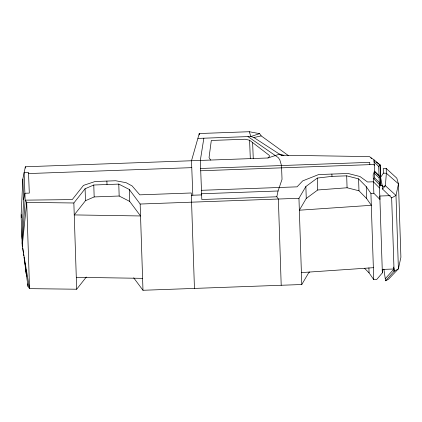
<?xml version="1.0" encoding="UTF-8"?>
<svg xmlns="http://www.w3.org/2000/svg" width="422" height="422" viewBox="0 0 422 422"><rect width="100%" height="100%" fill="white"/><g stroke="black" fill="none" stroke-linecap="round" stroke-linejoin="round"><path stroke-width="0.63" d="M283.969 155.47L279.591 154.109L267.959 157.981L25.346 166.774L22.835 179.049L21.1 215.853L22.25 245.731L29.545 288.637L76.683 289.228L86.315 277.043M22.835 179.049L23.632 199.733L21.897 236.536L22.192 239.147M25.257 168.083L25.346 166.774M22.25 245.731L26.713 202.396L25.156 200.149L24.096 172.572L28.506 172.413L29.303 193.097L24.893 193.255L23.632 199.733M203.852 138.2L200.323 160.434L201.821 199.5L276.811 196.784L278.372 199.031L281.2 285.272M21.38 214.566L21.322 217.815M276.811 196.784L278.061 190.987L282.033 179.334L281.5 165.545L279.812 159.854L278.251 157.612L247.967 136.601M379.42 185.849L379.779 182.373M192.822 195.222L191.498 160.75L199.253 133.531L249.244 131.722L259.625 133.647L261.186 135.889L288.289 155.502M379.125 177.878L380.581 177.593L379.035 175.578L374.478 171.153L373.153 174.882L373.86 193.265L379.953 199.474L379.125 177.878L374.562 173.447L374.05 159.891L369.503 156.604L281.105 155.206L253.891 137.54L250.905 136.496L197.971 138.416M379.304 182.473L374.741 178.047L373.285 178.332L379.378 184.541L380.713 181.038L380.095 164.949L374.05 159.891L374.124 161.958L378.682 166.384L379.035 175.578M133.668 277.792L142.984 290.278L301.788 284.523L298.955 198.282L305.866 186.524L317.323 178.058L331.982 176.375L346.684 175.842L358.579 178.865L366.243 186.64L370.917 193.376L373.75 279.617L376.688 279.506L382.358 272.876L379.816 196.03L390.276 195.65M306.256 198.451L299.346 210.209L371.307 205.303L366.634 198.567L358.974 190.791L347.074 187.769L317.713 189.984L306.256 198.451L305.866 186.524M301.788 284.523L308.698 272.765L309.737 271.995M383.413 173.136L380.618 177.377L382.459 186.746L382.548 189.045L391.669 197.902L395.994 195.444L398.489 183.844L396.801 178.153L386.177 168.436L383.234 168.542L383.413 173.136L386.367 173.263L398.489 183.844L400.9 257.241L398.4 268.84L388.44 279.306L385.555 280.794L383.888 269.157M76.683 289.228L73.855 202.987L85.086 188.771L93.779 185.005L118.777 184.097L129.29 189.473L140.157 204.037L142.984 290.278M85.481 200.698L74.246 214.914L140.547 215.964L129.681 201.399L119.168 196.024L94.169 196.932L85.481 200.698L85.086 188.771M382.548 189.045L385.37 185.722L386.367 173.263L386.177 168.436M385.471 278.494L393.99 268.999L393.642 267.073M385.555 280.794L394.079 271.299L398.4 268.84L395.994 195.444L385.37 185.722L382.459 186.746M267.959 157.981L269.373 156.546L269.326 155.401L249.581 140.231L245.129 139.239L211.311 140.463L209.043 157.585L210.615 160.059M378.682 166.384L380.095 164.949L376.06 162.027M259.625 133.647L250.905 136.496L249.244 131.722M253.891 137.54L261.186 135.889M301.398 272.596L373.354 267.69M28.554 173.563L191.762 167.645M200.629 168.478L369.725 162.349L369.814 164.649M200.719 170.773L374.224 164.485L374.256 165.403M201.468 190.306L297.046 186.846L302.706 180.885L318.657 174.555L348.066 173.489L359.961 176.512L367.536 181.987L373.417 181.776L379.51 187.985M379.42 185.685L382.638 185.569M201.6 193.756L278.061 190.987M191.356 195.275L201.647 194.906M370.917 193.376L373.86 193.265M140.157 204.037L298.955 198.282M73.855 202.987L26.713 202.396L29.545 288.637L27.984 286.39L24.012 257.098M76.292 277.301L142.594 278.351M281.105 155.206L282.323 155.512M370.801 157.833L371.661 158.651M364.566 268.308L369.071 272.881L373.75 279.617M374.488 171.379L380.581 177.593M26.881 276.31L26.037 273.129L25.225 265.939M22.603 246.685L22.16 243.431L25.156 200.149L72.252 199.595L83.487 185.379L95.119 181.507L115.702 180.758L126.083 182.684L132.097 185.917L139.803 194.843L191.266 192.981L194.447 288.416M22.777 247.988L23.395 252.541M23.574 253.844L23.838 255.795M24.56 260.058L24.708 261.366M24.856 262.674L25.077 264.631M252.625 142.652L253.258 158.514M249.581 140.231L250.315 158.619M382.358 272.876L382.226 269.426L393.99 268.999L394.079 271.299L391.648 197.57M374.562 173.447L374.741 178.047M331.892 174.075L331.982 176.375M106.877 181.08L107.014 184.525M27.889 283.885L27.984 286.39M25.89 269.252L25.964 271.188M199.3 134.818L199.253 133.531L199.295 134.845M380.612 178.506L380.85 185.733M380.095 164.949L380.496 176.865M380.528 178.058L380.797 186.06M366.243 186.64L366.634 198.567M368.907 267.859L369.071 272.881M358.579 178.865L358.974 190.791M346.684 175.842L347.074 187.769M317.323 178.058L317.713 189.984M129.29 189.473L129.681 201.399M118.777 184.097L119.168 196.024M93.779 185.005L94.169 196.932"/></g></svg>
